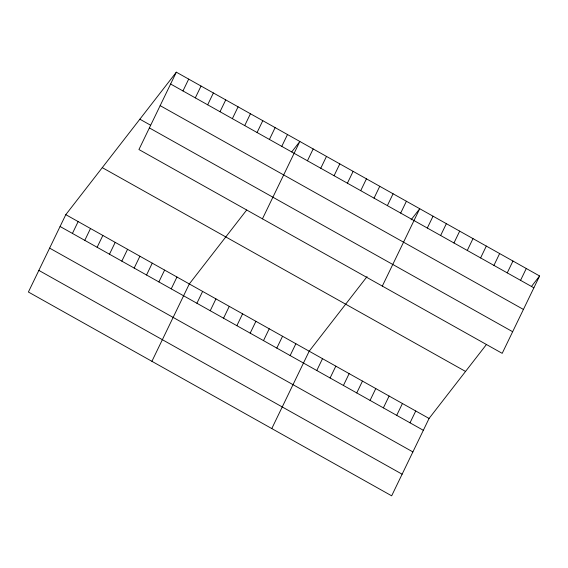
<?xml version="1.0" encoding="UTF-8"?>
<svg xmlns="http://www.w3.org/2000/svg" width="568" height="568" viewBox="0 0 568 568"><rect width="100%" height="100%" fill="white"/><g stroke="black" fill="none" stroke-linecap="round" stroke-linejoin="round"><path stroke-width="0.85" d="M176.336 72.179L138.933 149.54L502.197 353.346L539.6 275.977L176.336 72.179L65.803 214.654L28.4 292.023L391.664 495.821L429.067 418.46L486.421 344.527M72.427 233.427L78.15 221.584M84.781 240.356L90.504 228.513M97.128 247.279L102.851 235.443M182.967 90.944L188.69 79.108M109.482 254.208L115.205 242.373M195.314 97.873L201.036 86.038M121.836 261.138L127.559 249.302M207.668 104.803L213.391 92.967M134.183 268.068L139.905 256.232M220.015 111.733L225.737 99.897M146.537 274.997L152.259 263.161M232.369 118.662L238.091 106.819M158.884 281.927L164.606 270.091M244.716 125.592L250.445 113.749M171.238 288.856L176.96 277.021M257.07 132.522L262.792 120.679M151.912 361.312L189.307 283.95L246.668 210.018M269.424 139.451L275.146 127.608M196.904 303.262L202.627 291.419M281.771 146.381L287.493 134.538M210.224 310.731L215.946 298.896M262.444 218.836L299.847 141.468L291.739 151.919M223.543 318.208L229.266 306.365M307.444 160.779L313.167 148.944M236.863 325.677L242.586 313.841M320.764 168.256L326.486 156.413M250.183 333.153L255.905 321.31M334.083 175.725L339.806 163.889M263.502 340.623L269.225 328.787M347.403 183.201L353.126 171.358M276.822 348.099L282.544 336.256M360.723 190.671L366.445 178.835M290.141 355.568L295.871 343.732M374.042 198.147L379.765 186.304M271.788 428.57L309.191 351.201L367.063 276.602M387.362 205.616L393.084 193.78M316.781 370.514L322.51 358.678M400.681 213.092L406.404 201.249M330.1 377.983L335.83 366.147M382.321 286.087L419.724 208.726L411.111 219.823M343.427 385.459L349.15 373.623M427.321 228.031L433.043 216.195M356.747 392.928L362.469 381.092M440.64 235.507L446.363 223.671M370.066 400.404L375.789 388.569M453.96 242.976L459.682 231.141M383.386 407.874L389.108 396.038M467.279 250.452L473.002 238.617M396.705 415.35L402.428 403.514M480.599 257.922L486.322 246.086M410.025 422.819L415.748 410.983M493.919 265.398L499.641 253.562M507.238 272.867L512.961 261.031M520.558 280.344L526.28 268.508M531.492 286.428L539.6 275.977M170.613 84.014L533.877 287.813M160.162 105.641L523.426 309.439M139.856 119.195L150.669 125.258M149.391 127.921L512.655 331.719M102.276 167.638L465.54 371.436M65.803 214.654L429.067 418.46M60.08 226.497L423.345 430.295M49.622 248.117L412.886 451.922M38.851 270.396L402.116 474.202"/></g></svg>
